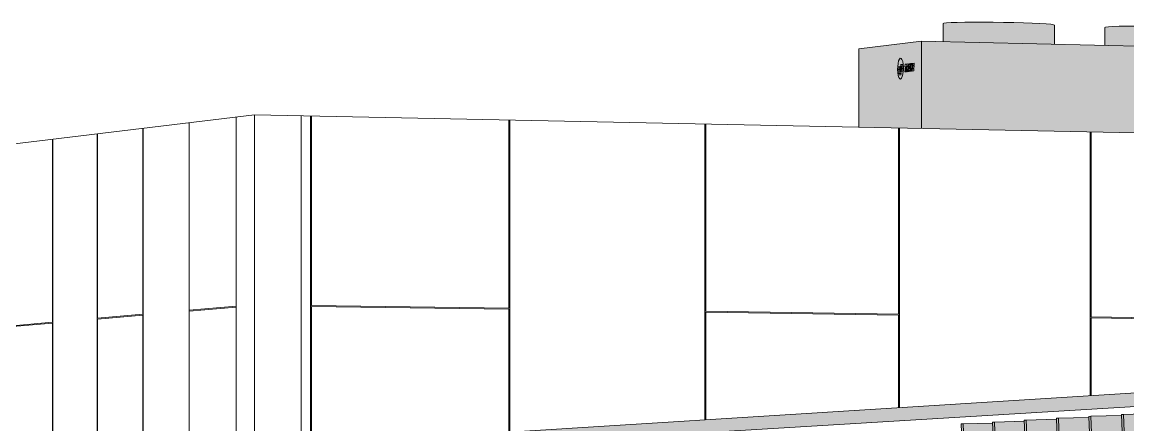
# Model space of a CAD drawing. Header units: inches. Extents: x 31213 to 31218, y -65 to 66.
# Drawn here: x 31214.5181 to 31214.5892, y 66.0246 to 66.0504 of the extents above; entities that cross this region are included whole.
import ezdxf

# ---------------------------------------------------------------- set-up
doc = ezdxf.new("R2010")
doc.units = ezdxf.units.IN
doc.header["$MEASUREMENT"] = 0
for name, color, linetype, lineweight in [('A-ROOF', 132, 'Continuous', 13), ('A-WALL-PATT', 111, 'Continuous', 13), ('G-IMPT', 8, 'Continuous', 9), ('L-SITE-WALL', 31, 'Continuous', 13), ('S-BEAM', 12, 'Continuous', 9)]:
    doc.layers.add(name, color=color, linetype=linetype, lineweight=lineweight)

# ---------------------------------------------------------------- blocks, each defined once
blk = doc.blocks.new('FP_27-Looking North West')
at = {"layer": 'A-WALL-PATT', "lineweight": 9}
for p, q in [((-3323.348913, 66.032183), (-3323.348913, 66.044322)), ((-3323.348897, 66.032121), (-3323.348897, 66.044324)), ((-3323.354905, 66.031659), (-3323.354905, 66.043601)), ((-3323.354889, 66.031598), (-3323.354889, 66.043603)), ((-3323.351933, 66.031856), (-3323.351933, 66.043959)), ((-3323.351918, 66.03192), (-3323.351918, 66.043961)), ((-3323.360705, 66.031152), (-3323.360705, 66.042903)), ((-3323.36069, 66.031092), (-3323.36069, 66.042905)), ((-3323.357828, 66.031342), (-3323.357828, 66.043249)), ((-3323.357813, 66.031405), (-3323.357813, 66.043251)), ((-3323.366322, 66.030662), (-3323.366322, 66.042227)), ((-3323.366307, 66.030603), (-3323.366307, 66.042229)), ((-3323.363535, 66.030844), (-3323.363535, 66.042563)), ((-3323.363521, 66.030906), (-3323.363521, 66.042564)), ((-3323.371764, 66.030186), (-3323.371764, 66.041573)), ((-3323.371751, 66.030128), (-3323.371751, 66.041574)), ((-3323.369064, 66.030362), (-3323.369064, 66.041897)), ((-3323.36905, 66.030423), (-3323.36905, 66.041899)), ((-3323.379619, 66.029442), (-3323.379619, 66.040627)), ((-3323.379606, 66.029501), (-3323.379606, 66.040629)), ((-3323.377041, 66.029725), (-3323.377041, 66.040938)), ((-3323.377028, 66.029668), (-3323.377028, 66.040939)), ((-3323.374423, 66.029895), (-3323.374423, 66.041253)), ((-3323.374409, 66.029955), (-3323.374409, 66.041254)), ((-3323.384661, 66.029002), (-3323.384661, 66.040021)), ((-3323.384648, 66.02906), (-3323.384648, 66.040022)), ((-3323.382159, 66.029278), (-3323.382159, 66.040322)), ((-3323.382146, 66.029222), (-3323.382146, 66.040323)), ((-3323.389553, 66.028576), (-3323.389553, 66.039432)), ((-3323.389541, 66.028633), (-3323.389541, 66.039434)), ((-3323.387125, 66.028844), (-3323.387125, 66.039724)), ((-3323.387112, 66.028788), (-3323.387112, 66.039726)), ((-3323.351918, 66.03192), (-3323.348913, 66.032183)), ((-3323.351918, 66.031857), (-3323.348913, 66.032119)), ((-3323.348913, 66.02301), (-3323.348913, 66.032119)), ((-3323.348897, 66.023011), (-3323.348897, 66.032121)), ((-3323.357813, 66.031405), (-3323.354905, 66.031659)), ((-3323.354905, 66.031597), (-3323.357813, 66.031343)), ((-3323.354905, 66.022636), (-3323.354905, 66.031597)), ((-3323.354889, 66.022637), (-3323.354889, 66.031598)), ((-3323.351933, 66.022821), (-3323.351933, 66.031856)), ((-3323.351918, 66.022822), (-3323.351918, 66.031857)), ((-3323.36905, 66.030423), (-3323.366322, 66.030662)), ((-3323.363535, 66.019187), (-3323.363535, 66.030844)), ((-3323.363521, 66.030906), (-3323.360705, 66.031152)), ((-3323.363521, 66.030846), (-3323.360705, 66.031091)), ((-3323.363521, 66.007469), (-3323.363521, 66.030846)), ((-3323.360705, 66.022273), (-3323.360705, 66.031091)), ((-3323.36069, 66.022274), (-3323.36069, 66.031092)), ((-3323.357828, 66.022453), (-3323.357828, 66.031342)), ((-3323.357813, 66.022454), (-3323.357813, 66.031343)), ((-3323.374409, 66.029955), (-3323.371764, 66.030186)), ((-3323.374409, 66.029896), (-3323.371764, 66.030127)), ((-3323.371764, 66.01874), (-3323.371764, 66.030127)), ((-3323.371751, 66.018741), (-3323.371751, 66.030128)), ((-3323.369064, 66.018887), (-3323.369064, 66.030362)), ((-3323.366322, 66.030601), (-3323.36905, 66.030363)), ((-3323.36905, 66.018887), (-3323.36905, 66.030363)), ((-3323.366322, 66.007409), (-3323.366322, 66.030601)), ((-3323.366307, 66.019036), (-3323.366307, 66.030603)), ((-3323.384648, 66.02906), (-3323.382159, 66.029278)), ((-3323.384648, 66.029003), (-3323.382159, 66.02922)), ((-3323.382159, 66.018176), (-3323.382159, 66.02922)), ((-3323.382146, 66.018177), (-3323.382146, 66.029222)), ((-3323.379619, 66.018314), (-3323.379619, 66.029442)), ((-3323.379606, 66.029501), (-3323.377041, 66.029725)), ((-3323.377041, 66.029667), (-3323.379606, 66.029443)), ((-3323.379606, 66.018315), (-3323.379606, 66.029443)), ((-3323.377041, 66.018454), (-3323.377041, 66.029667)), ((-3323.377028, 66.018455), (-3323.377028, 66.029668)), ((-3323.374423, 66.018596), (-3323.374423, 66.029895)), ((-3323.374409, 66.018597), (-3323.374409, 66.029896)), ((-3323.389553, 66.017775), (-3323.389553, 66.028576)), ((-3323.389541, 66.028633), (-3323.387125, 66.028844)), ((-3323.387125, 66.028787), (-3323.389541, 66.028577)), ((-3323.389541, 66.017776), (-3323.389541, 66.028577)), ((-3323.387125, 66.017907), (-3323.387125, 66.028787)), ((-3323.387112, 66.017908), (-3323.387112, 66.028788)), ((-3323.384661, 66.018041), (-3323.384661, 66.029002)), ((-3323.384648, 66.018041), (-3323.384648, 66.029003)), ((-3323.360705, 66.021165), (-3323.360705, 66.02154)), ((-3323.36069, 66.021165), (-3323.36069, 66.021541)), ((-3323.357828, 66.021335), (-3323.357828, 66.021618)), ((-3323.357813, 66.021336), (-3323.357813, 66.021619)), ((-3323.354905, 66.021509), (-3323.354905, 66.021704)), ((-3323.354889, 66.02151), (-3323.354889, 66.021704)), ((-3323.351933, 66.021685), (-3323.351933, 66.021791)), ((-3323.351918, 66.021686), (-3323.351918, 66.021791)), ((-3323.348913, 66.021816), (-3323.348913, 66.021864)), ((-3323.348897, 66.021816), (-3323.348897, 66.021865)), ((-3323.360705, 66.007528), (-3323.360705, 66.019302)), ((-3323.36069, 66.01928), (-3323.359846, 66.019325)), ((-3323.36069, 65.995716), (-3323.36069, 66.01928)), ((-3323.357828, 65.995681), (-3323.357828, 66.019389)), ((-3323.357813, 66.007589), (-3323.357813, 66.019389)), ((-3323.354905, 66.00765), (-3323.354905, 66.019477)), ((-3323.354889, 65.995646), (-3323.354889, 66.019478)), ((-3323.351933, 65.99561), (-3323.351933, 66.019567)), ((-3323.351918, 66.007713), (-3323.351918, 66.019568)), ((-3323.348913, 66.007777), (-3323.348913, 66.019659)), ((-3323.348897, 65.995574), (-3323.348897, 66.019659)), ((-3323.363535, 66.019187), (-3323.366307, 66.019036)), ((-3323.366307, 66.018976), (-3323.363535, 66.019126)), ((-3323.366307, 65.995783), (-3323.366307, 66.018976)), ((-3323.363535, 65.99575), (-3323.363535, 66.019126)), ((-3323.366322, 66.007409), (-3323.368761, 66.007358)), ((-3323.366322, 66.007349), (-3323.368761, 66.007298)), ((-3323.366322, 65.984157), (-3323.366322, 66.007349)), ((-3323.360705, 66.007528), (-3323.363521, 66.007469)), ((-3323.360705, 66.007467), (-3323.363521, 66.007408)), ((-3323.363521, 65.984031), (-3323.363521, 66.007408)), ((-3323.360705, 65.983904), (-3323.360705, 66.007467)), ((-3323.354905, 66.00765), (-3323.357813, 66.007589)), ((-3323.354905, 66.007588), (-3323.357813, 66.007527)), ((-3323.357813, 65.983773), (-3323.357813, 66.007527)), ((-3323.354905, 65.983642), (-3323.354905, 66.007588)), ((-3323.348913, 66.007777), (-3323.351918, 66.007713)), ((-3323.348913, 66.007714), (-3323.351918, 66.007651)), ((-3323.351918, 65.983507), (-3323.351918, 66.007651)), ((-3323.348913, 65.983371), (-3323.348913, 66.007714)), ((-3323.363535, 65.99575), (-3323.366307, 65.995783)), ((-3323.366307, 65.995723), (-3323.363535, 65.995689)), ((-3323.366307, 65.984096), (-3323.366307, 65.995723)), ((-3323.363535, 65.983971), (-3323.363535, 65.995689)), ((-3323.357828, 65.995681), (-3323.36069, 65.995716)), ((-3323.36069, 65.995654), (-3323.357828, 65.99562)), ((-3323.36069, 65.983842), (-3323.36069, 65.995654)), ((-3323.357828, 65.983712), (-3323.357828, 65.99562)), ((-3323.351933, 65.99561), (-3323.354889, 65.995646)), ((-3323.354889, 65.995584), (-3323.351933, 65.995548)), ((-3323.354889, 65.983579), (-3323.354889, 65.995584)), ((-3323.351933, 65.983445), (-3323.351933, 65.995548)), ((-3323.348104, 65.995564), (-3323.348897, 65.995574)), ((-3323.348897, 65.995511), (-3323.348104, 65.995501)), ((-3323.348897, 65.983307), (-3323.348897, 65.995511)), ((-3323.368761, 65.984267), (-3323.366322, 65.984157)), ((-3323.366322, 65.984097), (-3323.366322, 65.984097)), ((-3323.366307, 65.984096), (-3323.366307, 65.984096)), ((-3323.363535, 65.983971), (-3323.363535, 65.983971)), ((-3323.363521, 65.984031), (-3323.360705, 65.983904)), ((-3323.363521, 65.98397), (-3323.363521, 65.98397)), ((-3323.360705, 65.983842), (-3323.360705, 65.983842)), ((-3323.36069, 65.983842), (-3323.36069, 65.983842)), ((-3323.357813, 65.983773), (-3323.354905, 65.983642)), ((-3323.357828, 65.983712), (-3323.357828, 65.983712)), ((-3323.357813, 65.983711), (-3323.357813, 65.983711)), ((-3323.354905, 65.98358), (-3323.354905, 65.98358)), ((-3323.354889, 65.983579), (-3323.354889, 65.983579)), ((-3323.351933, 65.983445), (-3323.351933, 65.983445)), ((-3323.351918, 65.983507), (-3323.348913, 65.983371)), ((-3323.351918, 65.983444), (-3323.351918, 65.983444)), ((-3323.348913, 65.983308), (-3323.348913, 65.983308)), ((-3323.348897, 65.983307), (-3323.348897, 65.983307))]:
    blk.add_line(p, q, dxfattribs=at)
blk = doc.blocks.new('FP_46-Looking North West')
at = {"layer": 'A-WALL-PATT', "lineweight": 9}
for p, q in [((-3323.344125, 66.023681), (-3323.344125, 66.044392)), ((-3323.344058, 66.032232), (-3323.344058, 66.044391)), ((-3323.33138, 66.032043), (-3323.33138, 66.04413)), ((-3323.331314, 66.024116), (-3323.331314, 66.044129)), ((-3323.318785, 66.024905), (-3323.318785, 66.043872)), ((-3323.31872, 66.031855), (-3323.31872, 66.04387)), ((-3323.306336, 66.03167), (-3323.306336, 66.043616)), ((-3323.306272, 66.025692), (-3323.306272, 66.043615)), ((-3323.294032, 66.026462), (-3323.294032, 66.043364)), ((-3323.293968, 66.031486), (-3323.293968, 66.043362)), ((-3323.33138, 66.032043), (-3323.344058, 66.032232)), ((-3323.344058, 66.032169), (-3323.33138, 66.03198)), ((-3323.344058, 66.023683), (-3323.344058, 66.032169)), ((-3323.33138, 66.024112), (-3323.33138, 66.03198)), ((-3323.306336, 66.03167), (-3323.31872, 66.031855)), ((-3323.31872, 66.031792), (-3323.306336, 66.031608)), ((-3323.31872, 66.024909), (-3323.31872, 66.031792)), ((-3323.306336, 66.025688), (-3323.306336, 66.031608)), ((-3323.281869, 66.031305), (-3323.293968, 66.031486)), ((-3323.293968, 66.031424), (-3323.281869, 66.031244)), ((-3323.293968, 66.026466), (-3323.293968, 66.031424))]:
    blk.add_line(p, q, dxfattribs=at)

msp = doc.modelspace()

# ---------------------------------------------------------------- hatches: boundary and pattern name
at = {"layer": 'A-ROOF'}
msp.add_hatch(color=256, dxfattribs=at).paths.add_polyline_path([(31214.519966, 66.021527), (31214.607996, 66.026851), (31214.600444, 66.026641), (31214.600444, 66.027286), (31214.519966, 66.02226)], flags=0)
at = {"layer": 'G-IMPT'}
for points in [[(31214.581866, 66.049052), (31214.581866, 66.050391), (31214.579283, 66.050417), (31214.577553, 66.050369), (31214.577325, 66.050324), (31214.577325, 66.049158), (31214.581486, 66.049061)], [(31214.584493, 66.048992), (31214.584493, 66.050229), (31214.584428, 66.050254), (31214.583945, 66.050306), (31214.582485, 66.050374), (31214.581866, 66.050387), (31214.581866, 66.049052), (31214.584439, 66.048993)], [(31214.592249, 66.048812), (31214.592249, 66.050144), (31214.589684, 66.050169), (31214.587953, 66.050122), (31214.587717, 66.050078), (31214.587717, 66.048917), (31214.591873, 66.048821)], [(31214.575936, 66.043588), (31214.575936, 66.04919), (31214.571903, 66.048709), (31214.571903, 66.043672)], [(31214.597829, 66.043139), (31214.597829, 66.048682), (31214.575936, 66.04919), (31214.575957, 66.043588), (31214.593478, 66.043228)]]:
    msp.add_hatch(color=256, dxfattribs=at).paths.add_polyline_path(points, flags=0)
at = {"layer": 'S-BEAM'}
for points in [[(31214.584698, 66.022798), (31214.584827, 66.022805), (31214.584734, 66.024986), (31214.584605, 66.024979), (31214.584624, 66.024535)], [(31214.584827, 66.022805), (31214.59893, 66.023258), (31214.59893, 66.023274), (31214.586772, 66.022911), (31214.586679, 66.025042), (31214.584734, 66.024986), (31214.584753, 66.024535)], [(31214.58678, 66.022911), (31214.58691, 66.022918), (31214.586816, 66.02511), (31214.586686, 66.025102), (31214.58671, 66.024535)], [(31214.58691, 66.022918), (31214.601068, 66.02334), (31214.601068, 66.023389), (31214.588874, 66.023025), (31214.58878, 66.025166), (31214.586816, 66.02511), (31214.586841, 66.024535)], [(31214.588881, 66.023025), (31214.589013, 66.023032), (31214.588919, 66.025235), (31214.588788, 66.025227), (31214.588817, 66.024534)], [(31214.589013, 66.023032), (31214.603227, 66.023455), (31214.603227, 66.023504), (31214.590997, 66.02314), (31214.590903, 66.025292), (31214.588919, 66.025235), (31214.588949, 66.024534)], [(31214.578576, 66.022467), (31214.578701, 66.022474), (31214.578609, 66.024623), (31214.578484, 66.024616), (31214.578487, 66.024536)], [(31214.578701, 66.022474), (31214.592587, 66.02292), (31214.592587, 66.022935), (31214.580589, 66.022577), (31214.580497, 66.024678), (31214.578609, 66.024623), (31214.578612, 66.024536)], [(31214.580597, 66.022576), (31214.580723, 66.022583), (31214.58063, 66.024743), (31214.580504, 66.024736), (31214.580586, 66.022827)], [(31214.580723, 66.022583), (31214.594717, 66.023027), (31214.594717, 66.023048), (31214.58263, 66.022687), (31214.582537, 66.024798), (31214.58063, 66.024743), (31214.580639, 66.024536)], [(31214.582637, 66.022687), (31214.582765, 66.022694), (31214.582672, 66.024864), (31214.582545, 66.024857), (31214.582558, 66.024535)], [(31214.582765, 66.022694), (31214.596813, 66.023142), (31214.596813, 66.02316), (31214.584691, 66.022799), (31214.584598, 66.02492), (31214.582672, 66.024864), (31214.582686, 66.024535)]]:
    msp.add_hatch(color=256, dxfattribs=at).paths.add_polyline_path(points, flags=0)

# ---------------------------------------------------------------- linework, layer by layer
at = {"layer": 'A-ROOF'}
for p, q in [((31214.519966, 66.02226), (31214.600444, 66.027286)), ((31214.608236, 66.026858), (31214.519966, 66.021527))]:
    msp.add_line(p, q, dxfattribs=at)
at = {"layer": 'G-IMPT'}
for p, q in [((31214.577326, 66.049158), (31214.577326, 66.050326)), ((31214.584494, 66.050228), (31214.584494, 66.048992)), ((31214.587718, 66.048917), (31214.587718, 66.050078)), ((31214.571903, 66.048709), (31214.575936, 66.04919)), ((31214.575936, 66.04919), (31214.597829, 66.048682)), ((31214.575936, 66.043588), (31214.575936, 66.04919)), ((31214.571903, 66.048709), (31214.571903, 66.043672))]:
    msp.add_line(p, q, dxfattribs=at)
for points in [[(31214.581866, 66.050391, 0), (31214.581213, 66.050404, 0), (31214.58055, 66.050413, 0), (31214.579899, 66.050417, 0), (31214.579283, 66.050417, 0), (31214.578722, 66.050411, 0), (31214.578236, 66.050401, 0), (31214.577842, 66.050387, 0), (31214.577553, 66.050369, 0), (31214.577379, 66.050348, 0), (31214.577325, 66.050324, 0)], [(31214.584493, 66.050229, 0), (31214.584428, 66.050254, 0), (31214.584244, 66.05028, 0), (31214.583945, 66.050306, 0), (31214.583543, 66.050331, 0), (31214.583051, 66.050354, 0), (31214.582485, 66.050374, 0), (31214.581866, 66.050391, 0)], [(31214.592249, 66.050144, 0), (31214.591603, 66.050157, 0), (31214.590945, 66.050166, 0), (31214.590298, 66.05017, 0), (31214.589684, 66.050169, 0), (31214.589125, 66.050164, 0), (31214.58864, 66.050154, 0), (31214.588245, 66.05014, 0), (31214.587953, 66.050122, 0), (31214.587775, 66.050101, 0), (31214.587717, 66.050078, 0)], [(31214.574763, 66.047724, 0), (31214.574732, 66.047895, 0), (31214.574687, 66.048021, 0), (31214.574633, 66.048092, 0), (31214.574576, 66.048099, 0), (31214.57452, 66.048043, 0), (31214.574471, 66.047929, 0), (31214.574433, 66.047768, 0), (31214.574411, 66.047574, 0), (31214.574406, 66.047367, 0), (31214.574418, 66.047167, 0), (31214.574447, 66.046992, 0), (31214.57449, 66.046859, 0), (31214.574543, 66.04678, 0), (31214.5746, 66.046764, 0), (31214.574657, 66.046812, 0), (31214.574707, 66.046919, 0), (31214.574747, 66.047075, 0), (31214.574771, 66.047265, 0)], [(31214.574765, 66.047701, 0), (31214.574581, 66.047693, 0), (31214.574763, 66.047724, 0)], [(31214.574771, 66.04764, 0), (31214.574769, 66.047671, 0), (31214.574765, 66.047701, 0)], [(31214.575001, 66.047727, 0), (31214.574884, 66.047713, 0), (31214.57487, 66.047552, 0), (31214.574907, 66.047556, 0), (31214.574879, 66.04722, 0), (31214.574928, 66.047225, 0), (31214.574955, 66.047562, 0), (31214.574988, 66.047566, 0), (31214.575001, 66.047727, 0)], [(31214.575069, 66.047735, 0), (31214.575008, 66.047728, 0), (31214.574969, 66.04723, 0), (31214.575017, 66.047235, 0), (31214.57503, 66.047391, 0), (31214.57505, 66.047239, 0), (31214.575127, 66.047248, 0), (31214.575138, 66.047336, 0), (31214.57518, 66.047341, 0), (31214.575183, 66.047254, 0), (31214.575263, 66.047264, 0), (31214.575276, 66.047483, 0)], [(31214.575072, 66.047442, 0), (31214.575097, 66.047474, 0), (31214.575112, 66.047553, 0), (31214.575111, 66.047646, 0), (31214.575094, 66.047716, 0), (31214.575069, 66.047735, 0)], [(31214.575311, 66.047531, 0), (31214.575292, 66.047761, 0), (31214.575247, 66.047756, 0), (31214.575222, 66.047318, 0), (31214.575207, 66.047751, 0), (31214.57515, 66.047744, 0), (31214.575092, 66.047295, 0), (31214.575072, 66.047442, 0)], [(31214.575276, 66.047483, 0), (31214.575296, 66.047267, 0), (31214.57534, 66.047272, 0), (31214.575369, 66.04777, 0), (31214.575324, 66.047765, 0), (31214.575311, 66.047531, 0)], [(31214.575419, 66.047636, 0), (31214.575468, 66.047642, 0), (31214.575476, 66.047782, 0), (31214.575378, 66.047771, 0), (31214.57535, 66.047274, 0), (31214.575447, 66.047285, 0), (31214.575455, 66.047425, 0), (31214.575407, 66.04742, 0), (31214.575409, 66.047461, 0), (31214.575458, 66.047466, 0), (31214.575465, 66.047601, 0), (31214.575417, 66.047595, 0), (31214.575419, 66.047636, 0)], [(31214.574659, 66.047469, 0), (31214.574407, 66.047455, 0), (31214.574662, 66.047501, 0), (31214.574659, 66.047469, 0)], [(31214.574652, 66.047381, 0), (31214.574407, 66.047368, 0), (31214.574654, 66.047412, 0), (31214.574652, 66.047381, 0)], [(31214.574666, 66.047556, 0), (31214.57441, 66.047543, 0), (31214.574669, 66.047589, 0), (31214.574666, 66.047556, 0)], [(31214.574644, 66.047294, 0), (31214.57441, 66.047282, 0), (31214.574647, 66.047324, 0), (31214.574644, 66.047294, 0)], [(31214.574637, 66.047207, 0), (31214.574417, 66.047195, 0), (31214.574639, 66.047235, 0), (31214.574637, 66.047207, 0)], [(31214.57463, 66.04712, 0), (31214.574427, 66.04711, 0), (31214.574632, 66.047146, 0), (31214.57463, 66.04712, 0)], [(31214.574622, 66.047034, 0), (31214.574442, 66.047024, 0), (31214.574624, 66.047057, 0), (31214.574622, 66.047034, 0)], [(31214.574771, 66.047265, 0), (31214.574544, 66.047254, 0), (31214.574773, 66.047294, 0)], [(31214.574777, 66.047353, 0), (31214.574551, 66.047341, 0), (31214.574778, 66.047382, 0)], [(31214.574779, 66.047441, 0), (31214.574559, 66.047429, 0), (31214.574779, 66.047468, 0)], [(31214.574778, 66.047528, 0), (31214.574566, 66.047517, 0), (31214.574777, 66.047555, 0)], [(31214.574773, 66.047616, 0), (31214.574573, 66.047605, 0), (31214.574771, 66.04764, 0)], [(31214.574777, 66.047555, 0), (31214.574775, 66.047585, 0), (31214.574773, 66.047616, 0)], [(31214.574773, 66.047294, 0), (31214.574775, 66.047324, 0), (31214.574777, 66.047353, 0)], [(31214.574779, 66.047468, 0), (31214.574778, 66.047498, 0), (31214.574778, 66.047528, 0)], [(31214.574778, 66.047382, 0), (31214.574778, 66.047411, 0), (31214.574779, 66.047441, 0)], [(31214.575061, 66.047548, 0), (31214.575042, 66.047546, 0), (31214.575047, 66.047605, 0), (31214.575061, 66.047606, 0)], [(31214.575061, 66.047548, 0), (31214.575068, 66.047563, 0), (31214.575068, 66.047593, 0), (31214.575061, 66.047606, 0)], [(31214.575153, 66.047448, 0), (31214.575171, 66.047594, 0), (31214.575177, 66.047451, 0), (31214.575153, 66.047448, 0)]]:
    msp.add_polyline3d(points, dxfattribs=at)
at = {"layer": 'L-SITE-WALL'}
for p, q in [((31214.533085, 66.044466), (31214.490857, 66.039385)), ((31214.533085, 66.023085), (31214.533085, 66.044466)), ((31214.6414, 66.042242), (31214.533085, 66.044466)), ((31214.53608, 66.044404), (31214.53608, 66.023273))]:
    msp.add_line(p, q, dxfattribs=at)
at = {"layer": 'S-BEAM'}
for p, q in [((31214.584734, 66.024986), (31214.584605, 66.024979)), ((31214.584605, 66.024979), (31214.584698, 66.022798)), ((31214.584734, 66.024986), (31214.586681, 66.025043)), ((31214.584827, 66.022805), (31214.584734, 66.024986)), ((31214.586816, 66.02511), (31214.586686, 66.025102)), ((31214.586686, 66.025102), (31214.58678, 66.022911)), ((31214.586816, 66.02511), (31214.588783, 66.025167)), ((31214.58691, 66.022918), (31214.586816, 66.02511)), ((31214.588919, 66.025235), (31214.588788, 66.025227)), ((31214.588788, 66.025227), (31214.588881, 66.023025)), ((31214.588919, 66.025235), (31214.590905, 66.025292)), ((31214.589013, 66.023032), (31214.588919, 66.025235)), ((31214.578609, 66.024623), (31214.578484, 66.024616)), ((31214.578484, 66.024616), (31214.578576, 66.022467)), ((31214.578609, 66.024623), (31214.580499, 66.024678)), ((31214.578701, 66.022474), (31214.578609, 66.024623)), ((31214.58063, 66.024743), (31214.580504, 66.024736)), ((31214.580504, 66.024736), (31214.580597, 66.022576)), ((31214.58063, 66.024743), (31214.58254, 66.024798)), ((31214.580723, 66.022583), (31214.58063, 66.024743)), ((31214.582672, 66.024864), (31214.582545, 66.024857)), ((31214.582545, 66.024857), (31214.582637, 66.022687)), ((31214.582672, 66.024864), (31214.5846, 66.02492)), ((31214.582765, 66.022694), (31214.582672, 66.024864))]:
    msp.add_line(p, q, dxfattribs=at)

# ---------------------------------------------------------------- block references
at = {"layer": 'L-SITE-WALL', "lineweight": 9}
for name in ['FP_27-Looking North West', 'FP_46-Looking North West']:
    msp.add_blockref(name, (34537.880803, 0), dxfattribs=at)

doc.saveas('drawing.dxf')
